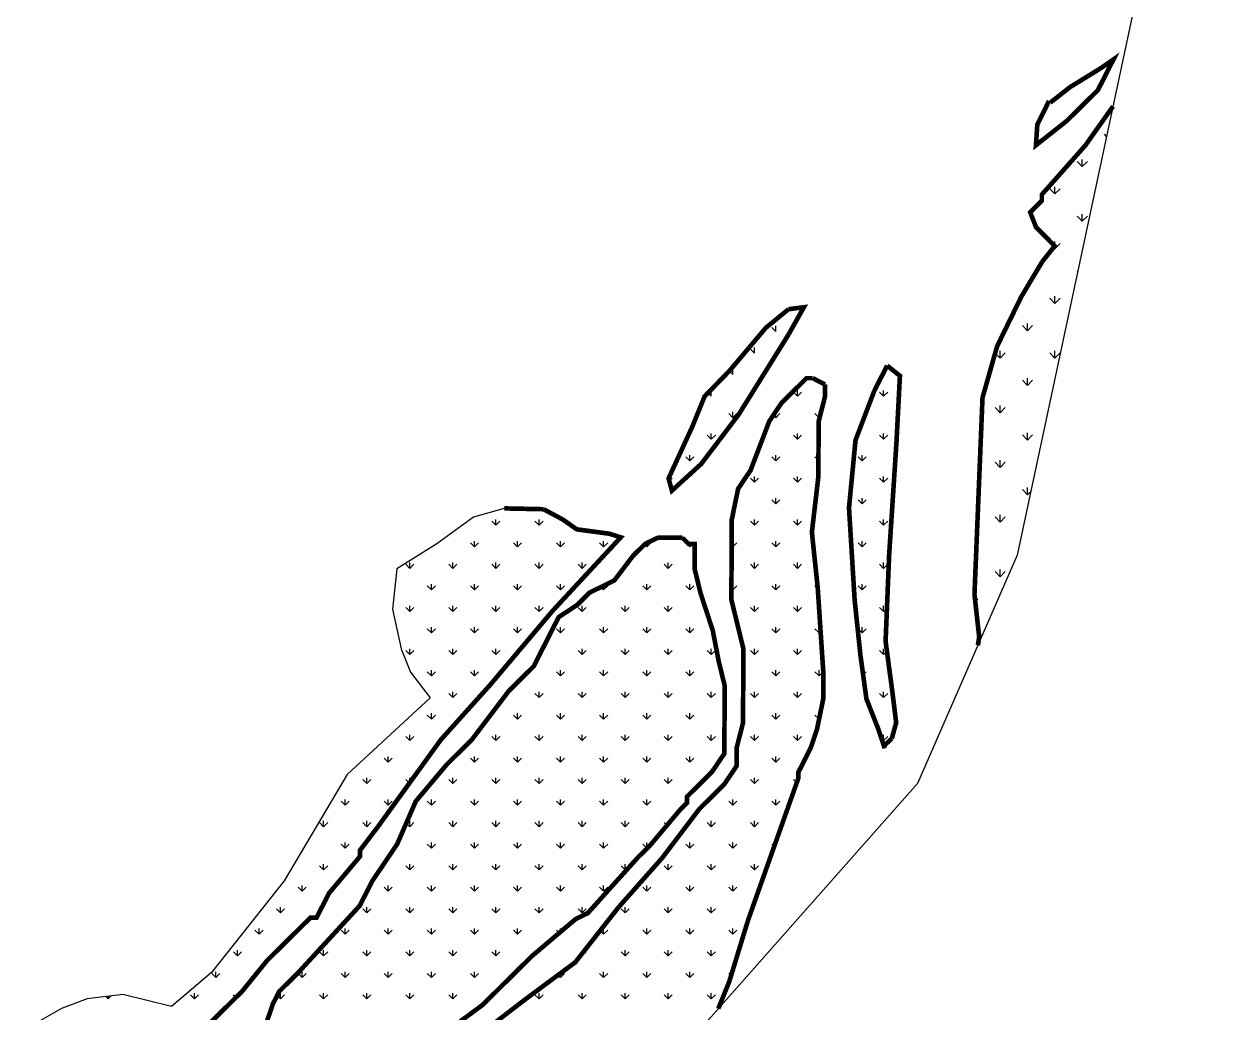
# Model space of a CAD drawing. Header units: metres. Extents: x 331806 to 336105, y 1791549 to 1797022.
# Drawn here: x 333119 to 333913, y 1792945 to 1793594 of the extents above; entities that cross this region are included whole.
import ezdxf

# ---------------------------------------------------------------- set-up
doc = ezdxf.new("R2010")
doc.units = ezdxf.units.M
doc.layers.add('MANGROOVES', color=112, linetype='Continuous')

msp = doc.modelspace()

# ---------------------------------------------------------------- linework, layer by layer
at = {"color": 3}
for p, q in [((333912.96, 1793908.99), (333771.36, 1793245.56)), ((333771.36, 1793245.56), (333705.98, 1793095.5)), ((333705.98, 1793095.5), (333202.01, 1792526.33))]:
    msp.add_line(p, q, dxfattribs=at)
at = {"layer": 'MANGROOVES', "linetype": 'Continuous'}
for p, q in [((333830.09, 1793520.74), (333828.67, 1793522.16)), ((333814.08, 1793500.83), (333810.71, 1793504.2)), ((333814.08, 1793500.83), (333814.08, 1793505.59)), ((333814.08, 1793500.83), (333817.45, 1793504.2)), ((333796.12, 1793482.87), (333792.75, 1793486.24)), ((333796.12, 1793482.87), (333796.12, 1793487.63)), ((333796.12, 1793482.87), (333799.49, 1793486.24)), ((333781.09, 1793467.84), (333781.53, 1793468.28)), ((333814.08, 1793464.91), (333810.71, 1793468.28)), ((333814.08, 1793464.91), (333814.08, 1793469.67)), ((333814.08, 1793464.91), (333817.45, 1793468.28)), ((333796.12, 1793446.95), (333796.12, 1793451.71)), ((333796.12, 1793446.95), (333799.49, 1793450.32)), ((333796.12, 1793446.95), (333795.26, 1793447.81)), ((333811.14, 1793431.93), (333810.71, 1793432.36)), ((333796.12, 1793411.03), (333792.75, 1793414.4)), ((333796.12, 1793411.03), (333796.12, 1793415.79)), ((333796.12, 1793411.03), (333799.49, 1793414.4)), ((333612.98, 1793392.5), (333610.33, 1793395.15)), ((333612.98, 1793392.5), (333612.98, 1793396.25)), ((333778.16, 1793393.07), (333774.79, 1793396.44)), ((333778.16, 1793393.07), (333778.16, 1793397.83)), ((333778.16, 1793393.07), (333781.53, 1793396.44)), ((333598.84, 1793378.36), (333596.19, 1793381.01)), ((333598.84, 1793378.36), (333598.84, 1793382.11)), ((333760.2, 1793375.11), (333756.94, 1793378.37)), ((333760.2, 1793375.11), (333760.2, 1793379.87)), ((333760.2, 1793375.11), (333763.57, 1793378.48)), ((333796.12, 1793375.11), (333792.75, 1793378.48)), ((333796.12, 1793375.11), (333796.12, 1793379.87)), ((333796.12, 1793375.11), (333799.49, 1793378.48)), ((333584.7, 1793364.22), (333582.34, 1793366.57)), ((333584.7, 1793364.22), (333584.7, 1793367.97)), ((333778.16, 1793357.15), (333778.16, 1793361.91)), ((333570.55, 1793350.08), (333570.55, 1793353.83)), ((333627.12, 1793350.08), (333627.12, 1793353.83)), ((333683.69, 1793350.08), (333683.69, 1793353.83)), ((333778.16, 1793357.15), (333774.79, 1793360.51)), ((333778.16, 1793357.15), (333781.53, 1793360.51)), ((333570.55, 1793350.08), (333568.39, 1793352.24)), ((333597.11, 1793351.8), (333596.19, 1793352.73)), ((333627.12, 1793350.08), (333624.47, 1793352.73)), ((333627.12, 1793350.08), (333629.77, 1793352.73)), ((333683.69, 1793350.08), (333681.04, 1793352.73)), ((333683.69, 1793350.08), (333686.34, 1793352.73)), ((333584.7, 1793335.93), (333582.04, 1793338.59)), ((333584.7, 1793335.94), (333584.7, 1793339.69)), ((333584.7, 1793335.93), (333587.35, 1793338.59)), ((333612.98, 1793335.93), (333611.29, 1793337.62)), ((333612.98, 1793335.94), (333612.98, 1793339.69)), ((333612.98, 1793335.93), (333615.63, 1793338.59)), ((333641.26, 1793335.93), (333638.61, 1793338.59)), ((333641.26, 1793335.94), (333641.26, 1793339.69)), ((333671.64, 1793338.03), (333672.2, 1793338.59)), ((333760.2, 1793339.19), (333756.83, 1793342.55)), ((333760.2, 1793339.19), (333760.2, 1793343.95)), ((333760.2, 1793339.19), (333763.57, 1793342.55)), ((333641.26, 1793335.93), (333641.77, 1793336.44)), ((333570.55, 1793321.79), (333567.9, 1793324.44)), ((333570.55, 1793321.79), (333570.55, 1793325.54)), ((333570.55, 1793321.79), (333573.2, 1793324.44)), ((333627.12, 1793321.79), (333624.47, 1793324.44)), ((333627.12, 1793321.79), (333627.12, 1793325.54)), ((333627.12, 1793321.79), (333629.77, 1793324.44)), ((333683.69, 1793321.79), (333681.04, 1793324.44)), ((333683.69, 1793321.79), (333683.69, 1793325.54)), ((333683.69, 1793321.79), (333686.34, 1793324.44)), ((333778.16, 1793321.23), (333774.79, 1793324.59)), ((333778.16, 1793321.23), (333778.16, 1793325.99)), ((333778.16, 1793321.23), (333781.53, 1793324.59)), ((333556.41, 1793307.65), (333553.76, 1793310.3)), ((333556.41, 1793307.65), (333556.41, 1793311.4)), ((333556.41, 1793307.65), (333559.06, 1793310.3)), ((333612.98, 1793307.65), (333610.33, 1793310.3)), ((333612.98, 1793307.65), (333612.98, 1793311.4)), ((333612.98, 1793307.65), (333615.63, 1793310.3)), ((333640.88, 1793308.04), (333638.61, 1793310.3)), ((333669.55, 1793307.65), (333666.9, 1793310.3)), ((333669.55, 1793307.65), (333669.55, 1793311.4)), ((333669.55, 1793307.65), (333672.2, 1793310.3)), ((333760.2, 1793303.27), (333756.83, 1793306.63)), ((333760.2, 1793303.27), (333760.2, 1793308.03)), ((333760.2, 1793303.27), (333763.57, 1793306.63)), ((333542.98, 1793294.22), (333544.92, 1793296.16)), ((333598.84, 1793293.51), (333596.19, 1793296.16)), ((333598.84, 1793293.51), (333598.84, 1793297.26)), ((333598.84, 1793293.51), (333601.49, 1793296.16)), ((333627.12, 1793293.51), (333624.47, 1793296.16)), ((333627.12, 1793293.51), (333627.12, 1793297.26)), ((333627.12, 1793293.51), (333629.77, 1793296.16)), ((333683.69, 1793293.51), (333681.04, 1793296.16)), ((333683.69, 1793293.51), (333683.69, 1793297.26)), ((333683.69, 1793293.51), (333686.34, 1793296.16)), ((333778.16, 1793285.31), (333778.16, 1793290.07)), ((333586.48, 1793281.15), (333587.35, 1793282.02)), ((333612.98, 1793279.37), (333610.33, 1793282.02)), ((333612.98, 1793279.37), (333612.98, 1793283.12)), ((333612.98, 1793279.37), (333615.63, 1793282.02)), ((333639.01, 1793281.62), (333638.61, 1793282.02)), ((333669.55, 1793279.37), (333666.9, 1793282.02)), ((333669.55, 1793279.37), (333669.55, 1793283.12)), ((333669.55, 1793279.37), (333672.2, 1793282.02)), ((333778.16, 1793285.31), (333774.79, 1793288.67)), ((333778.16, 1793285.31), (333780.3, 1793287.44)), ((333429.13, 1793265.22), (333426.48, 1793267.88)), ((333429.13, 1793265.22), (333429.13, 1793268.97)), ((333429.13, 1793265.22), (333431.78, 1793267.88)), ((333457.42, 1793265.22), (333454.76, 1793267.88)), ((333457.42, 1793265.22), (333457.42, 1793268.97)), ((333457.42, 1793265.22), (333460.07, 1793267.88)), ((333598.84, 1793265.22), (333596.19, 1793267.88)), ((333598.84, 1793265.22), (333598.84, 1793268.97)), ((333598.84, 1793265.22), (333601.49, 1793267.88)), ((333627.12, 1793265.22), (333624.47, 1793267.88)), ((333627.12, 1793265.22), (333627.12, 1793268.97)), ((333627.12, 1793265.22), (333629.77, 1793267.88)), ((333683.69, 1793265.22), (333681.04, 1793267.88)), ((333683.69, 1793265.22), (333683.69, 1793268.97)), ((333683.69, 1793265.22), (333686.34, 1793267.88)), ((333760.2, 1793267.34), (333756.83, 1793270.71)), ((333760.2, 1793267.34), (333760.2, 1793272.11)), ((333760.2, 1793267.34), (333763.57, 1793270.71)), ((333414.99, 1793251.08), (333412.34, 1793253.73)), ((333414.99, 1793251.08), (333414.99, 1793254.83)), ((333414.99, 1793251.08), (333417.64, 1793253.73)), ((333443.27, 1793251.08), (333440.62, 1793253.73)), ((333443.27, 1793251.08), (333443.27, 1793254.83)), ((333443.27, 1793251.08), (333445.93, 1793253.73)), ((333471.56, 1793251.08), (333468.91, 1793253.73)), ((333471.56, 1793251.08), (333471.56, 1793254.83)), ((333471.56, 1793251.08), (333474.21, 1793253.73)), ((333499.84, 1793251.08), (333497.19, 1793253.73)), ((333499.84, 1793251.08), (333499.84, 1793254.83)), ((333499.84, 1793251.08), (333502.49, 1793253.73)), ((333528.13, 1793251.08), (333526.63, 1793252.57)), ((333528.13, 1793251.08), (333530.78, 1793253.73)), ((333528.13, 1793251.08), (333528.13, 1793253.61)), ((333556.41, 1793251.08), (333553.76, 1793253.73)), ((333556.41, 1793251.08), (333556.41, 1793253.01)), ((333556.41, 1793251.08), (333558.33, 1793253)), ((333584.7, 1793251.08), (333583.9, 1793251.88)), ((333584.7, 1793251.08), (333584.7, 1793254.83)), ((333584.7, 1793251.08), (333587.35, 1793253.73)), ((333612.98, 1793251.08), (333610.33, 1793253.73)), ((333612.98, 1793251.08), (333612.98, 1793254.83)), ((333612.98, 1793251.08), (333615.63, 1793253.73)), ((333669.55, 1793251.08), (333666.9, 1793253.73)), ((333669.55, 1793251.08), (333669.55, 1793254.83)), ((333669.55, 1793251.08), (333672.2, 1793253.73)), ((333744.63, 1793251.78), (333745.61, 1793252.75)), ((333372.56, 1793236.94), (333369.91, 1793239.59)), ((333372.56, 1793236.94), (333372.56, 1793240.69)), ((333372.56, 1793236.94), (333375.21, 1793239.59)), ((333400.85, 1793236.94), (333398.2, 1793239.59)), ((333400.85, 1793236.94), (333400.85, 1793240.69)), ((333400.85, 1793236.94), (333403.5, 1793239.59)), ((333429.13, 1793236.94), (333426.48, 1793239.59)), ((333429.13, 1793236.94), (333429.13, 1793240.69)), ((333429.13, 1793236.94), (333431.78, 1793239.59)), ((333457.42, 1793236.94), (333454.76, 1793239.59)), ((333457.42, 1793236.94), (333457.42, 1793240.69)), ((333457.42, 1793236.94), (333460.07, 1793239.59)), ((333485.7, 1793236.94), (333483.05, 1793239.59)), ((333485.7, 1793236.94), (333485.7, 1793240.69)), ((333485.7, 1793236.94), (333488.35, 1793239.59)), ((333513.98, 1793236.94), (333513.36, 1793237.56)), ((333513.98, 1793236.94), (333516.64, 1793239.59)), ((333513.98, 1793236.94), (333513.98, 1793238.38)), ((333542.27, 1793236.94), (333539.62, 1793239.59)), ((333542.27, 1793236.94), (333542.27, 1793240.69)), ((333542.27, 1793236.94), (333544.92, 1793239.59)), ((333598.84, 1793236.94), (333596.19, 1793239.59)), ((333598.84, 1793236.94), (333598.84, 1793240.69)), ((333598.84, 1793236.94), (333601.49, 1793239.59)), ((333627.12, 1793236.94), (333624.47, 1793239.59)), ((333627.12, 1793236.94), (333627.12, 1793240.69)), ((333627.12, 1793236.94), (333629.77, 1793239.59)), ((333683.69, 1793236.94), (333681.04, 1793239.59)), ((333683.69, 1793236.94), (333683.69, 1793240.69)), ((333683.69, 1793236.94), (333686.34, 1793239.59)), ((333760.2, 1793231.42), (333756.83, 1793234.79)), ((333760.2, 1793231.42), (333760.2, 1793236.19)), ((333760.2, 1793231.42), (333763.57, 1793234.79)), ((333386.71, 1793222.8), (333386.71, 1793226.55)), ((333414.99, 1793222.8), (333414.99, 1793226.55)), ((333443.27, 1793222.8), (333443.27, 1793226.55)), ((333471.56, 1793222.8), (333471.56, 1793226.55)), ((333528.13, 1793222.8), (333528.13, 1793226.55)), ((333556.41, 1793222.8), (333556.41, 1793226.55)), ((333584.7, 1793222.8), (333584.7, 1793226.55)), ((333612.98, 1793222.8), (333612.98, 1793226.55)), ((333669.55, 1793222.8), (333669.55, 1793226.55)), ((333386.71, 1793222.8), (333384.05, 1793225.45)), ((333386.71, 1793222.8), (333389.36, 1793225.45)), ((333414.99, 1793222.8), (333412.34, 1793225.45)), ((333414.99, 1793222.8), (333417.64, 1793225.45)), ((333443.27, 1793222.8), (333440.62, 1793225.45)), ((333443.27, 1793222.8), (333445.93, 1793225.45)), ((333471.56, 1793222.8), (333468.91, 1793225.45)), ((333471.56, 1793222.8), (333474.21, 1793225.45)), ((333499.84, 1793222.8), (333498.01, 1793224.63)), ((333499.84, 1793222.8), (333499.84, 1793225.53)), ((333499.84, 1793222.8), (333502.49, 1793225.45)), ((333528.13, 1793222.8), (333525.47, 1793225.45)), ((333528.13, 1793222.8), (333530.78, 1793225.45)), ((333556.41, 1793222.8), (333553.76, 1793225.45)), ((333556.41, 1793222.8), (333559.06, 1793225.45)), ((333584.7, 1793222.8), (333583.74, 1793223.75)), ((333584.7, 1793222.8), (333587.35, 1793225.45)), ((333612.98, 1793222.8), (333610.33, 1793225.45)), ((333612.98, 1793222.8), (333615.63, 1793225.45)), ((333640.45, 1793223.61), (333638.61, 1793225.45)), ((333669.55, 1793222.8), (333666.9, 1793225.45)), ((333669.55, 1793222.8), (333672.2, 1793225.45)), ((333372.56, 1793208.65), (333369.91, 1793211.31)), ((333372.56, 1793208.66), (333372.56, 1793212.41)), ((333372.56, 1793208.65), (333375.21, 1793211.31)), ((333400.85, 1793208.65), (333398.2, 1793211.31)), ((333400.85, 1793208.66), (333400.85, 1793212.41)), ((333400.85, 1793208.65), (333403.5, 1793211.31)), ((333429.13, 1793208.65), (333426.48, 1793211.31)), ((333429.13, 1793208.66), (333429.13, 1793212.41)), ((333429.13, 1793208.65), (333431.78, 1793211.31)), ((333457.42, 1793208.65), (333454.76, 1793211.31)), ((333457.42, 1793208.66), (333457.42, 1793212.41)), ((333457.42, 1793208.65), (333460.07, 1793211.31)), ((333485.7, 1793208.65), (333483.05, 1793211.31)), ((333485.7, 1793208.66), (333485.7, 1793212.41)), ((333485.7, 1793208.65), (333488.35, 1793211.31)), ((333513.98, 1793208.65), (333511.33, 1793211.31)), ((333513.98, 1793208.66), (333513.98, 1793212.41)), ((333513.98, 1793208.65), (333516.64, 1793211.31)), ((333542.27, 1793208.65), (333539.62, 1793211.31)), ((333542.27, 1793208.66), (333542.27, 1793212.41)), ((333542.27, 1793208.65), (333544.92, 1793211.31)), ((333598.84, 1793208.65), (333596.19, 1793211.31)), ((333598.84, 1793208.66), (333598.84, 1793212.41)), ((333598.84, 1793208.65), (333601.49, 1793211.31)), ((333627.12, 1793208.65), (333624.47, 1793211.31)), ((333627.12, 1793208.66), (333627.12, 1793212.41)), ((333627.12, 1793208.65), (333629.77, 1793211.31)), ((333683.69, 1793208.65), (333681.04, 1793211.31)), ((333683.69, 1793208.66), (333683.69, 1793212.41)), ((333683.69, 1793208.65), (333685.87, 1793210.83)), ((333743.86, 1793215.08), (333745.61, 1793216.83)), ((333386.71, 1793194.51), (333384.05, 1793197.16)), ((333386.71, 1793194.51), (333386.71, 1793198.26)), ((333386.71, 1793194.51), (333389.36, 1793197.16)), ((333414.99, 1793194.51), (333412.34, 1793197.16)), ((333414.99, 1793194.51), (333414.99, 1793198.26)), ((333414.99, 1793194.51), (333417.64, 1793197.16)), ((333443.27, 1793194.51), (333440.62, 1793197.16)), ((333443.27, 1793194.51), (333443.27, 1793198.26)), ((333443.27, 1793194.51), (333445.93, 1793197.16)), ((333471.56, 1793194.51), (333468.91, 1793197.16)), ((333471.56, 1793194.51), (333471.56, 1793198.26)), ((333471.56, 1793194.51), (333474.21, 1793197.16)), ((333499.84, 1793194.51), (333497.19, 1793197.16)), ((333499.84, 1793194.51), (333499.84, 1793198.26)), ((333499.84, 1793194.51), (333502.49, 1793197.16)), ((333528.13, 1793194.51), (333525.47, 1793197.16)), ((333528.13, 1793194.51), (333528.13, 1793198.26)), ((333528.13, 1793194.51), (333530.78, 1793197.16)), ((333556.41, 1793194.51), (333553.76, 1793197.16)), ((333556.41, 1793194.51), (333556.41, 1793198.26)), ((333556.41, 1793194.51), (333559.06, 1793197.16)), ((333612.98, 1793194.51), (333610.33, 1793197.16)), ((333612.98, 1793194.51), (333612.98, 1793198.26)), ((333612.98, 1793194.51), (333615.63, 1793197.16)), ((333641.26, 1793194.51), (333638.61, 1793197.16)), ((333641.26, 1793194.51), (333641.26, 1793198.26)), ((333641.26, 1793194.51), (333642.3, 1793195.55)), ((333669.55, 1793194.51), (333666.9, 1793197.16)), ((333669.55, 1793194.51), (333669.55, 1793198.26)), ((333669.55, 1793194.51), (333672.2, 1793197.16)), ((333372.56, 1793180.37), (333369.91, 1793183.02)), ((333372.56, 1793180.37), (333372.56, 1793184.12)), ((333372.56, 1793180.37), (333375.21, 1793183.02)), ((333400.85, 1793180.37), (333398.2, 1793183.02)), ((333400.85, 1793180.37), (333400.85, 1793184.12)), ((333400.85, 1793180.37), (333403.5, 1793183.02)), ((333429.13, 1793180.37), (333426.48, 1793183.02)), ((333429.13, 1793180.37), (333429.13, 1793184.12)), ((333429.13, 1793180.37), (333431.78, 1793183.02)), ((333458.33, 1793181.28), (333460.07, 1793183.02)), ((333485.7, 1793180.37), (333483.05, 1793183.02)), ((333485.7, 1793180.37), (333485.7, 1793184.12)), ((333485.7, 1793180.37), (333488.35, 1793183.02)), ((333513.98, 1793180.37), (333511.33, 1793183.02)), ((333513.98, 1793180.37), (333513.98, 1793184.12)), ((333513.98, 1793180.37), (333516.64, 1793183.02)), ((333542.27, 1793180.37), (333539.62, 1793183.02)), ((333542.27, 1793180.37), (333542.27, 1793184.12)), ((333542.27, 1793180.37), (333544.92, 1793183.02)), ((333570.55, 1793180.37), (333567.9, 1793183.02)), ((333570.55, 1793180.37), (333570.55, 1793184.12)), ((333570.55, 1793180.37), (333573.2, 1793183.02)), ((333598.84, 1793180.37), (333596.19, 1793183.02)), ((333598.84, 1793180.37), (333598.84, 1793184.12)), ((333598.84, 1793180.37), (333601.49, 1793183.02)), ((333627.12, 1793180.37), (333624.47, 1793183.02)), ((333627.12, 1793180.37), (333627.12, 1793184.12)), ((333627.12, 1793180.37), (333629.77, 1793183.02)), ((333683.69, 1793180.37), (333681.04, 1793183.02)), ((333683.69, 1793180.37), (333683.69, 1793184.12)), ((333683.69, 1793180.37), (333685.84, 1793182.52)), ((333386.71, 1793166.23), (333384.05, 1793168.88)), ((333386.71, 1793166.23), (333386.71, 1793169.98)), ((333386.71, 1793166.23), (333389.36, 1793168.88)), ((333414.99, 1793166.23), (333412.34, 1793168.88)), ((333414.99, 1793166.23), (333414.99, 1793169.98)), ((333414.99, 1793166.23), (333417.64, 1793168.88)), ((333471.56, 1793166.23), (333468.91, 1793168.88)), ((333471.56, 1793166.23), (333471.56, 1793169.98)), ((333471.56, 1793166.23), (333474.21, 1793168.88)), ((333499.84, 1793166.23), (333497.19, 1793168.88)), ((333499.84, 1793166.23), (333499.84, 1793169.98)), ((333499.84, 1793166.23), (333502.49, 1793168.88)), ((333528.13, 1793166.23), (333525.47, 1793168.88)), ((333528.13, 1793166.23), (333528.13, 1793169.98)), ((333528.13, 1793166.23), (333530.78, 1793168.88)), ((333556.41, 1793166.23), (333553.76, 1793168.88)), ((333556.41, 1793166.23), (333556.41, 1793169.98)), ((333556.41, 1793166.23), (333559.06, 1793168.88)), ((333612.98, 1793166.23), (333610.33, 1793168.88)), ((333612.98, 1793166.23), (333612.98, 1793169.98)), ((333612.98, 1793166.23), (333615.63, 1793168.88)), ((333641.26, 1793166.23), (333638.61, 1793168.88)), ((333641.26, 1793166.23), (333641.26, 1793169.98)), ((333641.26, 1793166.23), (333643.92, 1793168.88)), ((333670.23, 1793166.91), (333672.2, 1793168.88)), ((333400.85, 1793152.09), (333398.2, 1793154.74)), ((333400.85, 1793152.09), (333400.85, 1793155.84)), ((333400.85, 1793152.09), (333403.5, 1793154.74)), ((333457.42, 1793152.09), (333454.76, 1793154.74)), ((333457.42, 1793152.09), (333457.42, 1793155.84)), ((333457.42, 1793152.09), (333460.07, 1793154.74)), ((333485.7, 1793152.09), (333483.05, 1793154.74)), ((333485.7, 1793152.09), (333485.7, 1793155.84)), ((333485.7, 1793152.09), (333488.35, 1793154.74)), ((333513.98, 1793152.09), (333511.33, 1793154.74)), ((333513.98, 1793152.09), (333513.98, 1793155.84)), ((333513.98, 1793152.09), (333516.64, 1793154.74)), ((333542.27, 1793152.09), (333539.62, 1793154.74)), ((333542.27, 1793152.09), (333542.27, 1793155.84)), ((333542.27, 1793152.09), (333544.92, 1793154.74)), ((333570.55, 1793152.09), (333567.9, 1793154.74)), ((333570.55, 1793152.09), (333570.55, 1793155.84)), ((333570.55, 1793152.09), (333573.2, 1793154.74)), ((333598.84, 1793152.09), (333596.19, 1793154.74)), ((333598.84, 1793152.09), (333598.84, 1793155.84)), ((333598.84, 1793152.09), (333601.49, 1793154.74)), ((333627.12, 1793152.09), (333624.47, 1793154.74)), ((333627.12, 1793152.09), (333627.12, 1793155.84)), ((333627.12, 1793152.09), (333629.77, 1793154.74)), ((333683.69, 1793152.09), (333681.04, 1793154.74)), ((333683.69, 1793152.09), (333683.69, 1793155.84)), ((333683.69, 1793152.09), (333686.34, 1793154.74)), ((333386.71, 1793137.94), (333384.05, 1793140.6)), ((333386.71, 1793137.95), (333386.71, 1793141.7)), ((333386.71, 1793137.94), (333389.36, 1793140.6)), ((333443.27, 1793137.94), (333440.62, 1793140.6)), ((333443.27, 1793137.95), (333443.27, 1793141.7)), ((333443.27, 1793137.94), (333445.93, 1793140.6)), ((333471.56, 1793137.94), (333468.91, 1793140.6)), ((333471.56, 1793137.95), (333471.56, 1793141.7)), ((333471.56, 1793137.94), (333474.21, 1793140.6)), ((333499.84, 1793137.94), (333497.19, 1793140.6)), ((333499.84, 1793137.95), (333499.84, 1793141.7)), ((333499.84, 1793137.94), (333502.49, 1793140.6)), ((333528.13, 1793137.94), (333525.47, 1793140.6)), ((333528.13, 1793137.95), (333528.13, 1793141.7)), ((333528.13, 1793137.94), (333530.78, 1793140.6)), ((333556.41, 1793137.94), (333553.76, 1793140.6)), ((333556.41, 1793137.95), (333556.41, 1793141.7)), ((333556.41, 1793137.94), (333559.06, 1793140.6)), ((333612.98, 1793137.94), (333610.33, 1793140.6)), ((333612.98, 1793137.95), (333612.98, 1793141.7)), ((333612.98, 1793137.94), (333615.63, 1793140.6)), ((333641.26, 1793137.94), (333638.61, 1793140.6)), ((333641.26, 1793137.95), (333641.26, 1793141.7)), ((333641.26, 1793137.94), (333641.32, 1793138)), ((333372.56, 1793123.8), (333369.91, 1793126.45)), ((333372.56, 1793123.8), (333372.56, 1793127.55)), ((333372.56, 1793123.8), (333375.21, 1793126.45)), ((333429.13, 1793123.8), (333426.48, 1793126.45)), ((333429.13, 1793123.8), (333429.13, 1793127.55)), ((333429.13, 1793123.8), (333431.78, 1793126.45)), ((333457.42, 1793123.8), (333454.76, 1793126.45)), ((333457.42, 1793123.8), (333457.42, 1793127.55)), ((333457.42, 1793123.8), (333460.07, 1793126.45)), ((333485.7, 1793123.8), (333483.05, 1793126.45)), ((333485.7, 1793123.8), (333485.7, 1793127.55)), ((333485.7, 1793123.8), (333488.35, 1793126.45)), ((333513.98, 1793123.8), (333511.33, 1793126.45)), ((333513.98, 1793123.8), (333513.98, 1793127.55)), ((333513.98, 1793123.8), (333516.64, 1793126.45)), ((333542.27, 1793123.8), (333539.62, 1793126.45)), ((333542.27, 1793123.8), (333542.27, 1793127.55)), ((333542.27, 1793123.8), (333544.92, 1793126.45)), ((333570.55, 1793123.8), (333567.9, 1793126.45)), ((333570.55, 1793123.8), (333570.55, 1793127.55)), ((333570.55, 1793123.8), (333573.2, 1793126.45)), ((333598.84, 1793123.8), (333596.19, 1793126.45)), ((333598.84, 1793123.8), (333598.84, 1793127.55)), ((333598.84, 1793123.8), (333601.49, 1793126.45)), ((333627.12, 1793123.8), (333624.47, 1793126.45)), ((333627.12, 1793123.8), (333627.12, 1793127.55)), ((333627.12, 1793123.8), (333629.77, 1793126.45)), ((333683.69, 1793123.8), (333682.2, 1793125.29)), ((333683.69, 1793123.8), (333683.69, 1793127.55)), ((333683.69, 1793123.8), (333686.34, 1793126.45)), ((333358.42, 1793109.66), (333355.77, 1793112.31)), ((333358.42, 1793109.66), (333358.42, 1793113.41)), ((333358.42, 1793109.66), (333361.07, 1793112.31)), ((333384.16, 1793112.2), (333384.05, 1793112.31)), ((333414.99, 1793109.66), (333412.34, 1793112.31)), ((333414.99, 1793109.66), (333414.99, 1793113.41)), ((333414.99, 1793109.66), (333417.64, 1793112.31)), ((333443.27, 1793109.66), (333440.62, 1793112.31)), ((333443.27, 1793109.66), (333443.27, 1793113.41)), ((333443.27, 1793109.66), (333445.93, 1793112.31)), ((333471.56, 1793109.66), (333468.91, 1793112.31)), ((333471.56, 1793109.66), (333471.56, 1793113.41)), ((333471.56, 1793109.66), (333474.21, 1793112.31)), ((333499.84, 1793109.66), (333497.19, 1793112.31)), ((333499.84, 1793109.66), (333499.84, 1793113.41)), ((333499.84, 1793109.66), (333502.49, 1793112.31)), ((333528.13, 1793109.66), (333525.47, 1793112.31)), ((333528.13, 1793109.66), (333528.13, 1793113.41)), ((333528.13, 1793109.66), (333530.78, 1793112.31)), ((333556.41, 1793109.66), (333553.76, 1793112.31)), ((333556.41, 1793109.66), (333556.41, 1793113.41)), ((333556.41, 1793109.66), (333559.06, 1793112.31)), ((333587.17, 1793112.14), (333587.35, 1793112.31)), ((333612.98, 1793109.66), (333610.33, 1793112.31)), ((333612.98, 1793109.66), (333612.98, 1793113.41)), ((333612.98, 1793109.66), (333615.63, 1793112.31)), ((333344.28, 1793095.52), (333344.28, 1793099.27)), ((333372.56, 1793096.15), (333372.56, 1793099.27)), ((333400.85, 1793095.52), (333400.85, 1793099.27)), ((333429.13, 1793095.52), (333429.13, 1793099.27)), ((333457.42, 1793095.52), (333457.42, 1793099.27)), ((333485.7, 1793095.52), (333485.7, 1793099.27)), ((333513.98, 1793095.52), (333513.98, 1793099.27)), ((333542.27, 1793095.52), (333542.27, 1793099.27)), ((333598.84, 1793095.52), (333598.84, 1793099.27)), ((333627.12, 1793097.49), (333627.12, 1793099.27)), ((333344.28, 1793095.52), (333341.63, 1793098.17)), ((333344.28, 1793095.52), (333346.93, 1793098.17)), ((333372.3, 1793095.78), (333369.91, 1793098.17)), ((333400.85, 1793095.52), (333398.2, 1793098.17)), ((333400.85, 1793095.52), (333403.5, 1793098.17)), ((333429.13, 1793095.52), (333426.48, 1793098.17)), ((333429.13, 1793095.52), (333431.78, 1793098.17)), ((333457.42, 1793095.52), (333454.76, 1793098.17)), ((333457.42, 1793095.52), (333460.07, 1793098.17)), ((333485.7, 1793095.52), (333483.05, 1793098.17)), ((333485.7, 1793095.52), (333488.35, 1793098.17)), ((333513.98, 1793095.52), (333511.33, 1793098.17)), ((333513.98, 1793095.52), (333516.64, 1793098.17)), ((333542.27, 1793095.52), (333539.62, 1793098.17)), ((333542.27, 1793095.52), (333544.92, 1793098.17)), ((333598.84, 1793095.52), (333596.19, 1793098.17)), ((333598.84, 1793095.52), (333601.49, 1793098.17)), ((333626.61, 1793096.03), (333624.47, 1793098.17)), ((333330.14, 1793081.38), (333327.49, 1793084.03)), ((333330.14, 1793081.38), (333330.14, 1793085.13)), ((333330.14, 1793081.38), (333332.79, 1793084.03)), ((333358.42, 1793081.38), (333355.77, 1793084.03)), ((333358.42, 1793081.38), (333358.42, 1793085.13)), ((333358.42, 1793081.38), (333361.07, 1793084.03)), ((333386.71, 1793081.38), (333384.05, 1793084.03)), ((333386.71, 1793081.38), (333386.71, 1793085.13)), ((333386.71, 1793081.38), (333389.36, 1793084.03)), ((333414.99, 1793081.38), (333412.34, 1793084.03)), ((333414.99, 1793081.38), (333414.99, 1793085.13)), ((333414.99, 1793081.38), (333417.64, 1793084.03)), ((333443.27, 1793081.38), (333440.62, 1793084.03)), ((333443.27, 1793081.38), (333443.27, 1793085.13)), ((333443.27, 1793081.38), (333445.93, 1793084.03)), ((333471.56, 1793081.38), (333468.91, 1793084.03)), ((333471.56, 1793081.38), (333471.56, 1793085.13)), ((333471.56, 1793081.38), (333474.21, 1793084.03)), ((333499.84, 1793081.38), (333497.19, 1793084.03)), ((333499.84, 1793081.38), (333499.84, 1793085.13)), ((333499.84, 1793081.38), (333502.49, 1793084.03)), ((333528.13, 1793081.38), (333525.47, 1793084.03)), ((333528.13, 1793081.38), (333528.13, 1793085.13)), ((333528.13, 1793081.38), (333530.78, 1793084.03)), ((333554.63, 1793083.16), (333553.76, 1793084.03)), ((333584.7, 1793081.38), (333582.04, 1793084.03)), ((333584.7, 1793081.38), (333584.7, 1793085.13)), ((333584.7, 1793081.38), (333587.35, 1793084.03)), ((333612.98, 1793081.38), (333610.33, 1793084.03)), ((333612.98, 1793081.38), (333612.98, 1793085.13)), ((333612.98, 1793081.38), (333615.63, 1793084.03)), ((333315.99, 1793067.23), (333313.34, 1793069.89)), ((333315.99, 1793067.23), (333315.99, 1793070.98)), ((333315.99, 1793067.23), (333318.65, 1793069.89)), ((333344.28, 1793067.23), (333341.63, 1793069.89)), ((333344.28, 1793067.23), (333344.28, 1793070.98)), ((333344.28, 1793067.23), (333346.93, 1793069.89)), ((333372.56, 1793067.23), (333370.25, 1793069.54)), ((333372.56, 1793067.23), (333372.56, 1793070.98)), ((333372.56, 1793067.23), (333375.21, 1793069.89)), ((333400.85, 1793067.23), (333398.2, 1793069.89)), ((333400.85, 1793067.23), (333400.85, 1793070.98)), ((333400.85, 1793067.23), (333403.5, 1793069.89)), ((333429.13, 1793067.23), (333426.48, 1793069.89)), ((333429.13, 1793067.23), (333429.13, 1793070.98)), ((333429.13, 1793067.23), (333431.78, 1793069.89)), ((333457.42, 1793067.23), (333454.76, 1793069.89)), ((333457.42, 1793067.23), (333457.42, 1793070.98)), ((333457.42, 1793067.23), (333460.07, 1793069.89)), ((333485.7, 1793067.23), (333483.05, 1793069.89)), ((333485.7, 1793067.23), (333485.7, 1793070.98)), ((333485.7, 1793067.23), (333488.35, 1793069.89)), ((333513.98, 1793067.23), (333511.33, 1793069.89)), ((333513.98, 1793067.23), (333513.98, 1793070.98)), ((333513.98, 1793067.23), (333516.64, 1793069.89)), ((333541.41, 1793068.1), (333539.62, 1793069.89)), ((333542.27, 1793069.12), (333542.27, 1793070.98)), ((333570.55, 1793067.23), (333567.9, 1793069.89)), ((333570.55, 1793067.23), (333570.55, 1793070.98)), ((333570.55, 1793067.23), (333573.2, 1793069.89)), ((333598.84, 1793067.23), (333596.19, 1793069.89)), ((333598.84, 1793067.23), (333598.84, 1793070.98)), ((333598.84, 1793067.23), (333601.49, 1793069.89)), ((333304.17, 1793055.41), (333304.5, 1793055.74)), ((333330.14, 1793053.09), (333327.49, 1793055.74)), ((333330.14, 1793053.09), (333330.14, 1793056.84)), ((333330.14, 1793053.09), (333332.79, 1793055.74)), ((333386.71, 1793053.09), (333384.05, 1793055.74)), ((333386.71, 1793053.09), (333386.71, 1793056.84)), ((333386.71, 1793053.09), (333389.36, 1793055.74)), ((333414.99, 1793053.09), (333412.34, 1793055.74)), ((333414.99, 1793053.09), (333414.99, 1793056.84)), ((333414.99, 1793053.09), (333417.64, 1793055.74)), ((333443.27, 1793053.09), (333440.62, 1793055.74)), ((333443.27, 1793053.09), (333443.27, 1793056.84)), ((333443.27, 1793053.09), (333445.93, 1793055.74)), ((333471.56, 1793053.09), (333468.91, 1793055.74)), ((333471.56, 1793053.09), (333471.56, 1793056.84)), ((333471.56, 1793053.09), (333474.21, 1793055.74)), ((333499.84, 1793053.09), (333497.19, 1793055.74)), ((333499.84, 1793053.09), (333499.84, 1793056.84)), ((333499.84, 1793053.09), (333502.49, 1793055.74)), ((333528.13, 1793053.09), (333525.47, 1793055.74)), ((333528.13, 1793053.09), (333528.13, 1793056.84)), ((333528.13, 1793053.09), (333530.78, 1793055.74)), ((333556.41, 1793053.09), (333553.76, 1793055.74)), ((333556.41, 1793053.09), (333556.41, 1793056.84)), ((333556.41, 1793053.09), (333559.06, 1793055.74)), ((333584.7, 1793053.09), (333582.04, 1793055.74)), ((333584.7, 1793053.09), (333584.7, 1793056.84)), ((333584.7, 1793053.09), (333587.35, 1793055.74)), ((333611.82, 1793054.25), (333610.33, 1793055.74)), ((333315.99, 1793038.95), (333313.34, 1793041.6)), ((333315.99, 1793038.95), (333315.99, 1793042.7)), ((333315.99, 1793038.95), (333318.65, 1793041.6)), ((333372.56, 1793038.95), (333369.91, 1793041.6)), ((333372.56, 1793038.95), (333372.56, 1793042.7)), ((333372.56, 1793038.95), (333375.21, 1793041.6)), ((333400.85, 1793038.95), (333398.2, 1793041.6)), ((333400.85, 1793038.95), (333400.85, 1793042.7)), ((333400.85, 1793038.95), (333403.5, 1793041.6)), ((333429.13, 1793038.95), (333426.48, 1793041.6)), ((333429.13, 1793038.95), (333429.13, 1793042.7)), ((333429.13, 1793038.95), (333431.78, 1793041.6)), ((333457.42, 1793038.95), (333454.76, 1793041.6)), ((333457.42, 1793038.95), (333457.42, 1793042.7)), ((333457.42, 1793038.95), (333460.07, 1793041.6)), ((333485.7, 1793038.95), (333483.05, 1793041.6)), ((333485.7, 1793038.95), (333485.7, 1793042.7)), ((333485.7, 1793038.95), (333488.35, 1793041.6)), ((333513.98, 1793038.95), (333511.33, 1793041.6)), ((333513.98, 1793038.95), (333513.98, 1793042.7)), ((333513.98, 1793038.95), (333516.64, 1793041.6)), ((333542.27, 1793038.95), (333539.62, 1793041.6)), ((333542.27, 1793038.95), (333542.27, 1793042.7)), ((333542.27, 1793038.95), (333544.92, 1793041.6)), ((333570.55, 1793038.95), (333567.9, 1793041.6)), ((333570.55, 1793038.95), (333570.55, 1793042.7)), ((333570.55, 1793038.95), (333573.2, 1793041.6)), ((333598.84, 1793038.95), (333596.19, 1793041.6)), ((333598.84, 1793038.95), (333598.84, 1793042.7)), ((333598.84, 1793038.95), (333601.49, 1793041.6)), ((333301.85, 1793024.81), (333301.85, 1793028.56)), ((333358.42, 1793024.81), (333358.42, 1793028.56)), ((333386.71, 1793024.81), (333386.71, 1793028.56)), ((333414.99, 1793024.81), (333414.99, 1793028.56)), ((333443.27, 1793024.81), (333443.27, 1793028.56)), ((333471.56, 1793024.81), (333471.56, 1793028.56)), ((333499.84, 1793024.81), (333499.84, 1793028.56)), ((333528.13, 1793024.81), (333528.13, 1793028.56)), ((333556.41, 1793024.81), (333556.41, 1793028.56)), ((333584.7, 1793024.81), (333584.7, 1793028.56)), ((333301.85, 1793024.81), (333299.2, 1793027.46)), ((333301.85, 1793024.81), (333304.5, 1793027.46)), ((333358.42, 1793024.81), (333355.77, 1793027.46)), ((333358.42, 1793024.81), (333361.07, 1793027.46)), ((333386.71, 1793024.81), (333384.05, 1793027.46)), ((333386.71, 1793024.81), (333389.36, 1793027.46)), ((333414.99, 1793024.81), (333412.34, 1793027.46)), ((333414.99, 1793024.81), (333417.64, 1793027.46)), ((333443.27, 1793024.81), (333440.62, 1793027.46)), ((333443.27, 1793024.81), (333445.93, 1793027.46)), ((333471.56, 1793024.81), (333468.91, 1793027.46)), ((333471.56, 1793024.81), (333474.21, 1793027.46)), ((333499.84, 1793024.81), (333497.19, 1793027.46)), ((333499.84, 1793024.81), (333502.49, 1793027.46)), ((333528.13, 1793024.81), (333525.47, 1793027.46)), ((333528.13, 1793024.81), (333530.78, 1793027.46)), ((333556.41, 1793024.81), (333553.76, 1793027.46)), ((333556.41, 1793024.81), (333559.06, 1793027.46)), ((333584.7, 1793024.81), (333582.04, 1793027.46)), ((333584.7, 1793024.81), (333587.35, 1793027.46)), ((333287.71, 1793010.67), (333285.06, 1793013.32)), ((333287.71, 1793010.67), (333287.71, 1793014.42)), ((333287.71, 1793010.67), (333290.36, 1793013.32)), ((333314, 1793012.66), (333313.34, 1793013.32)), ((333344.28, 1793010.67), (333341.63, 1793013.32)), ((333344.28, 1793010.67), (333344.28, 1793014.42)), ((333344.28, 1793010.67), (333346.93, 1793013.32)), ((333372.56, 1793010.67), (333369.91, 1793013.32)), ((333372.56, 1793010.67), (333372.56, 1793014.42)), ((333372.56, 1793010.67), (333375.21, 1793013.32)), ((333400.85, 1793010.67), (333398.2, 1793013.32)), ((333400.85, 1793010.67), (333400.85, 1793014.42)), ((333400.85, 1793010.67), (333403.5, 1793013.32)), ((333429.13, 1793010.67), (333426.48, 1793013.32)), ((333429.13, 1793010.67), (333429.13, 1793014.42)), ((333429.13, 1793010.67), (333431.78, 1793013.32)), ((333457.42, 1793010.67), (333454.76, 1793013.32)), ((333457.42, 1793010.67), (333457.42, 1793014.42)), ((333457.42, 1793010.67), (333460.07, 1793013.32)), ((333485.7, 1793010.67), (333483.05, 1793013.32)), ((333485.7, 1793010.67), (333485.7, 1793014.42)), ((333485.7, 1793010.67), (333488.35, 1793013.32)), ((333513.98, 1793010.67), (333511.33, 1793013.32)), ((333513.98, 1793010.67), (333513.98, 1793014.42)), ((333513.98, 1793010.67), (333516.64, 1793013.32)), ((333542.27, 1793010.67), (333539.62, 1793013.32)), ((333542.27, 1793010.67), (333542.27, 1793014.42)), ((333542.27, 1793010.67), (333544.92, 1793013.32)), ((333570.55, 1793010.67), (333567.9, 1793013.32)), ((333570.55, 1793010.67), (333570.55, 1793014.42)), ((333570.55, 1793010.67), (333573.2, 1793013.32)), ((333597.03, 1793012.47), (333596.19, 1793013.32)), ((333273.57, 1792996.52), (333270.92, 1792999.17)), ((333273.57, 1792996.52), (333273.57, 1793000.27)), ((333273.57, 1792996.52), (333276.22, 1792999.17)), ((333330.14, 1792996.52), (333327.49, 1792999.17)), ((333330.14, 1792996.52), (333330.14, 1793000.27)), ((333330.14, 1792996.52), (333332.79, 1792999.17)), ((333358.42, 1792996.52), (333355.77, 1792999.17)), ((333358.42, 1792996.52), (333358.42, 1793000.27)), ((333358.42, 1792996.52), (333361.07, 1792999.17)), ((333386.71, 1792996.52), (333384.05, 1792999.17)), ((333386.71, 1792996.52), (333386.71, 1793000.27)), ((333386.71, 1792996.52), (333389.36, 1792999.17)), ((333414.99, 1792996.52), (333412.34, 1792999.17)), ((333414.99, 1792996.52), (333414.99, 1793000.27)), ((333414.99, 1792996.52), (333417.64, 1792999.17)), ((333443.27, 1792996.52), (333440.62, 1792999.17)), ((333443.27, 1792996.52), (333443.27, 1793000.27)), ((333443.27, 1792996.52), (333445.93, 1792999.17)), ((333470.66, 1792997.42), (333468.91, 1792999.17)), ((333471.56, 1792998.17), (333471.56, 1793000.27)), ((333499.84, 1792996.52), (333497.5, 1792998.87)), ((333499.84, 1792996.52), (333499.84, 1793000.27)), ((333499.84, 1792996.52), (333502.49, 1792999.17)), ((333528.13, 1792996.52), (333525.47, 1792999.17)), ((333528.13, 1792996.52), (333528.13, 1793000.27)), ((333528.13, 1792996.52), (333530.78, 1792999.17)), ((333556.41, 1792996.52), (333553.76, 1792999.17)), ((333556.41, 1792996.52), (333556.41, 1793000.27)), ((333556.41, 1792996.52), (333559.06, 1792999.17)), ((333584.7, 1792996.52), (333582.04, 1792999.17)), ((333584.7, 1792996.52), (333584.7, 1793000.27)), ((333584.7, 1792996.52), (333587.35, 1792999.17)), ((333259.43, 1792982.38), (333256.77, 1792985.03)), ((333259.43, 1792982.38), (333259.43, 1792986.13)), ((333259.43, 1792982.38), (333262.08, 1792985.03)), ((333315.99, 1792982.38), (333313.34, 1792985.03)), ((333315.99, 1792982.38), (333315.99, 1792986.13)), ((333315.99, 1792982.38), (333318.65, 1792985.03)), ((333344.28, 1792982.38), (333341.63, 1792985.03)), ((333344.28, 1792982.38), (333344.28, 1792986.13)), ((333344.28, 1792982.38), (333346.93, 1792985.03)), ((333372.56, 1792982.38), (333369.91, 1792985.03)), ((333372.56, 1792982.38), (333372.56, 1792986.13)), ((333372.56, 1792982.38), (333375.21, 1792985.03)), ((333400.85, 1792982.38), (333398.2, 1792985.03)), ((333400.85, 1792982.38), (333400.85, 1792986.13)), ((333400.85, 1792982.38), (333403.5, 1792985.03)), ((333429.13, 1792982.38), (333426.48, 1792985.03)), ((333429.13, 1792982.38), (333429.13, 1792986.13)), ((333429.13, 1792982.38), (333431.78, 1792985.03)), ((333455.36, 1792984.44), (333454.76, 1792985.03)), ((333485.7, 1792982.38), (333485.05, 1792983.04)), ((333485.7, 1792982.38), (333488.35, 1792985.03)), ((333485.7, 1792982.38), (333485.7, 1792983.87)), ((333513.98, 1792982.38), (333511.33, 1792985.03)), ((333513.98, 1792982.38), (333513.98, 1792986.13)), ((333513.98, 1792982.38), (333516.64, 1792985.03)), ((333542.27, 1792982.38), (333539.62, 1792985.03)), ((333542.27, 1792982.38), (333542.27, 1792986.13)), ((333542.27, 1792982.38), (333544.92, 1792985.03)), ((333570.55, 1792982.38), (333567.9, 1792985.03)), ((333570.55, 1792982.38), (333570.55, 1792986.13)), ((333570.55, 1792982.38), (333573.2, 1792985.03)), ((333245.28, 1792968.24), (333242.63, 1792970.89)), ((333245.28, 1792968.24), (333245.28, 1792971.99)), ((333245.28, 1792968.24), (333247.94, 1792970.89)), ((333271.54, 1792970.27), (333270.92, 1792970.89)), ((333301.85, 1792968.24), (333299.2, 1792970.89)), ((333301.85, 1792968.24), (333301.85, 1792971.99)), ((333301.85, 1792968.24), (333304.5, 1792970.89)), ((333330.14, 1792968.24), (333327.49, 1792970.89)), ((333330.14, 1792968.24), (333330.14, 1792971.99)), ((333330.14, 1792968.24), (333332.79, 1792970.89)), ((333358.42, 1792968.24), (333355.77, 1792970.89)), ((333358.42, 1792968.24), (333358.42, 1792971.99)), ((333358.42, 1792968.24), (333361.07, 1792970.89)), ((333386.71, 1792968.24), (333384.05, 1792970.89)), ((333386.71, 1792968.24), (333386.71, 1792971.99)), ((333386.71, 1792968.24), (333389.36, 1792970.89)), ((333414.99, 1792968.24), (333412.34, 1792970.89)), ((333414.99, 1792968.24), (333414.99, 1792971.99)), ((333414.99, 1792968.24), (333417.64, 1792970.89)), ((333440.96, 1792970.55), (333440.62, 1792970.89)), ((333471.56, 1792968.24), (333469.98, 1792969.82)), ((333471.56, 1792968.24), (333471.56, 1792970.99)), ((333471.56, 1792968.24), (333474.21, 1792970.89)), ((333499.84, 1792968.24), (333497.19, 1792970.89)), ((333499.84, 1792968.24), (333499.84, 1792971.99)), ((333499.84, 1792968.24), (333502.49, 1792970.89)), ((333528.13, 1792968.24), (333525.47, 1792970.89)), ((333528.13, 1792968.24), (333528.13, 1792971.99)), ((333528.13, 1792968.24), (333530.78, 1792970.89)), ((333556.41, 1792968.24), (333553.76, 1792970.89)), ((333556.41, 1792968.24), (333556.41, 1792971.99)), ((333556.41, 1792968.24), (333559.06, 1792970.89)), ((333583.53, 1792969.4), (333582.04, 1792970.89)), ((333231.14, 1792954.1), (333228.49, 1792956.75)), ((333231.14, 1792954.1), (333231.14, 1792957.85)), ((333231.14, 1792954.1), (333233.79, 1792956.75)), ((333258.44, 1792955.08), (333256.77, 1792956.75)), ((333259.43, 1792956.06), (333259.43, 1792957.85)), ((333287.71, 1792954.1), (333285.46, 1792956.35)), ((333287.71, 1792954.1), (333287.71, 1792957.85)), ((333287.71, 1792954.1), (333290.36, 1792956.75)), ((333315.99, 1792954.1), (333313.34, 1792956.75)), ((333315.99, 1792954.1), (333315.99, 1792957.85)), ((333315.99, 1792954.1), (333318.65, 1792956.75)), ((333344.28, 1792954.1), (333341.63, 1792956.75)), ((333344.28, 1792954.1), (333344.28, 1792957.85)), ((333344.28, 1792954.1), (333346.93, 1792956.75)), ((333372.56, 1792954.1), (333369.91, 1792956.75)), ((333372.56, 1792954.1), (333372.56, 1792957.85)), ((333372.56, 1792954.1), (333375.21, 1792956.75)), ((333400.85, 1792954.1), (333398.2, 1792956.75)), ((333400.85, 1792954.1), (333400.85, 1792957.85)), ((333400.85, 1792954.1), (333403.5, 1792956.75)), ((333426.74, 1792956.49), (333426.48, 1792956.75)), ((333457.42, 1792954.1), (333454.76, 1792956.75)), ((333457.42, 1792954.1), (333457.42, 1792957.85)), ((333457.42, 1792954.1), (333460.07, 1792956.75)), ((333485.7, 1792954.1), (333483.05, 1792956.75)), ((333485.7, 1792954.1), (333485.7, 1792957.85)), ((333485.7, 1792954.1), (333488.35, 1792956.75)), ((333513.98, 1792954.1), (333511.33, 1792956.75)), ((333513.98, 1792954.1), (333513.98, 1792957.85)), ((333513.98, 1792954.1), (333516.64, 1792956.75)), ((333542.27, 1792954.1), (333539.62, 1792956.75)), ((333542.27, 1792954.1), (333542.27, 1792957.85)), ((333542.27, 1792954.1), (333544.92, 1792956.75)), ((333570.55, 1792954.1), (333567.9, 1792956.75)), ((333570.55, 1792954.1), (333570.55, 1792957.85)), ((333570.55, 1792954.1), (333573.2, 1792956.75)), ((333174.57, 1792954.1), (333173.02, 1792955.65)), ((333174.57, 1792954.1), (333176.59, 1792956.11)), ((333174.57, 1792954.1), (333174.57, 1792955.85))]:
    msp.add_line(p, q, dxfattribs=at)
at = {"layer": 'MANGROOVES'}
for p, q in [((333434.59, 1793276.33), (333414.29, 1793270.49)), ((333414.29, 1793270.49), (333390.35, 1793253.15)), ((333390.35, 1793253.15), (333364.01, 1793236.7)), ((333364.01, 1793236.7), (333361.13, 1793210.22)), ((333361.13, 1793210.22), (333366.94, 1793184.18)), ((333366.94, 1793184.18), (333373.05, 1793168.8)), ((333373.05, 1793168.8), (333385.84, 1793151.89)), ((333385.84, 1793151.89), (333331.51, 1793101.62)), ((333331.51, 1793101.62), (333290.17, 1793031.74)), ((333290.17, 1793031.74), (333242.33, 1792971.36)), ((333242.33, 1792971.36), (333216.17, 1792949.12)), ((333184.07, 1792957.08), (333160.82, 1792954.06)), ((333216.17, 1792949.12), (333184.07, 1792957.08)), ((333160.82, 1792954.06), (333143.86, 1792947.86)), ((333143.86, 1792947.86), (333119.37, 1792933.83))]:
    msp.add_line(p, q, dxfattribs=at)
at = {"layer": 'MANGROOVES', "const_width": 3.04, "flags": 128}
for points in [[(333792.23, 1793543.93), (333784.59, 1793528.46), (333783.7, 1793514.9), (333804.02, 1793530.98), (333824.37, 1793551.11), (333834.61, 1793571.3), (333826.29, 1793565.51), (333806, 1793553.02)], [(333834.3, 1793540.45), (333816.08, 1793514.72), (333787.56, 1793482.49), (333787.54, 1793478.44), (333779.9, 1793470.88), (333783.76, 1793461.06), (333795.98, 1793448.71), (333787.73, 1793438.27)], [(333774.03, 1793415.32), (333758.24, 1793382.91), (333748.61, 1793349.14), (333743.33, 1793219.83), (333746.44, 1793191.78), (333745.57, 1793186.37)], [(333621.25, 1793407.2), (333606.36, 1793394.98), (333582.54, 1793366.78), (333566.14, 1793349.92), (333558.02, 1793329.92), (333542.47, 1793296.06), (333544.68, 1793288), (333563.96, 1793305.6), (333588.42, 1793337.85), (333621.09, 1793390.3)], [(333689.04, 1793125.09), (333691.91, 1793135.52), (333689.6, 1793154.41), (333684.97, 1793188.99), (333687.3, 1793245.75), (333692.13, 1793320.06), (333694.38, 1793363.44), (333685.96, 1793370.12)], [(333637.13, 1793361.87), (333633.08, 1793361.89), (333629.01, 1793357.87), (333616.8, 1793345.79), (333608.64, 1793333.69), (333596.32, 1793301.37), (333588.15, 1793289.27), (333583.99, 1793269.05), (333583.88, 1793248.81), (333583.7, 1793216.42), (333591.62, 1793183.99), (333591.35, 1793135.41), (333587.21, 1793119.24), (333587.14, 1793107.1), (333578.98, 1793095), (333562.7, 1793078.89), (333538.24, 1793046.64), (333509.72, 1793014.41), (333481.19, 1792978.13), (333448.67, 1792954.02), (333412.09, 1792925.89)], [(333575.11, 1792947.7), (333582.31, 1792965.43), (333594.68, 1793005.84), (333627.58, 1793098.77), (333627.6, 1793102.82), (333635.78, 1793118.97), (333639.9, 1793131.09), (333644.06, 1793151.31), (333644.15, 1793167.51), (333640.41, 1793224.2), (333636.57, 1793260.66), (333640.82, 1793297.07), (333641.02, 1793333.51), (333645.16, 1793349.68), (333645.2, 1793357.78)], [(333677.56, 1793353.55), (333665.24, 1793321.23), (333660.94, 1793276.72), (333664.66, 1793215.97), (333668.5, 1793179.52), (333672.39, 1793151.16), (333680.38, 1793130.87), (333684.36, 1793118.7)], [(333238.08, 1792934.95), (333262.5, 1792959.1), (333278.81, 1792979.25), (333307.3, 1793007.43), (333311.34, 1793007.41), (333319.53, 1793023.56), (333339.9, 1793047.74), (333339.92, 1793051.79), (333352.16, 1793067.91), (333392.95, 1793124.36), (333425.53, 1793160.62), (333466.28, 1793208.97), (333511.07, 1793257.31), (333503.65, 1793259.67), (333482.21, 1793262.57), (333473.1, 1793268.97), (333460.42, 1793275.79)], [(333387.8, 1792926.02), (333420.32, 1792950.13), (333452.88, 1792982.34), (333481.35, 1793006.47), (333489.46, 1793010.47), (333522.05, 1793046.73), (333530.19, 1793054.78), (333550.56, 1793078.96), (333554.63, 1793082.98), (333554.65, 1793087.03), (333570.93, 1793103.14), (333579.09, 1793115.24), (333579.14, 1793123.33), (333579.18, 1793131.43), (333579.25, 1793143.57), (333579.34, 1793159.77), (333575.38, 1793175.98), (333571.45, 1793196.25), (333563.49, 1793220.58), (333559.53, 1793236.8), (333559.55, 1793240.85), (333559.57, 1793244.89), (333559.62, 1793252.99), (333555.57, 1793253.01), (333551.55, 1793257.08)], [(333527.24, 1793253.17), (333519.1, 1793245.12), (333506.86, 1793228.99), (333490.63, 1793220.99), (333482.49, 1793212.93), (333470.3, 1793204.9), (333462.12, 1793188.76), (333453.93, 1793172.61), (333437.65, 1793156.5), (333413.19, 1793124.25), (333396.91, 1793108.15), (333376.53, 1793083.97), (333364.23, 1793055.7), (333347.91, 1793031.5), (333339.72, 1793015.35), (333299, 1792971.04), (333286.79, 1792958.97), (333282.7, 1792950.89), (333278.58, 1792938.77)]]:
    msp.add_lwpolyline(points, dxfattribs=at)
at = {"layer": 'MANGROOVES', "const_width": 3.04}
for points in [[(333793.07, 1793542.85), (333806, 1793553.02)], [(333774.03, 1793415.32), (333787.73, 1793438.27)], [(333621.09, 1793390.3), (333631.31, 1793408.46)], [(333621.25, 1793407.2), (333631.31, 1793408.46), (333631.13, 1793408.14)], [(333677.56, 1793353.55), (333685.96, 1793370.12)], [(333637.13, 1793361.87), (333645.2, 1793357.78)], [(333434.59, 1793276.33), (333460.42, 1793275.79)], [(333535.64, 1793257.17), (333527.1, 1793253.03)], [(333535.35, 1793257.17), (333551.63, 1793257)], [(333689.04, 1793125.09), (333683.83, 1793120.31)]]:
    msp.add_lwpolyline(points, dxfattribs=at)

doc.saveas('drawing.dxf')
